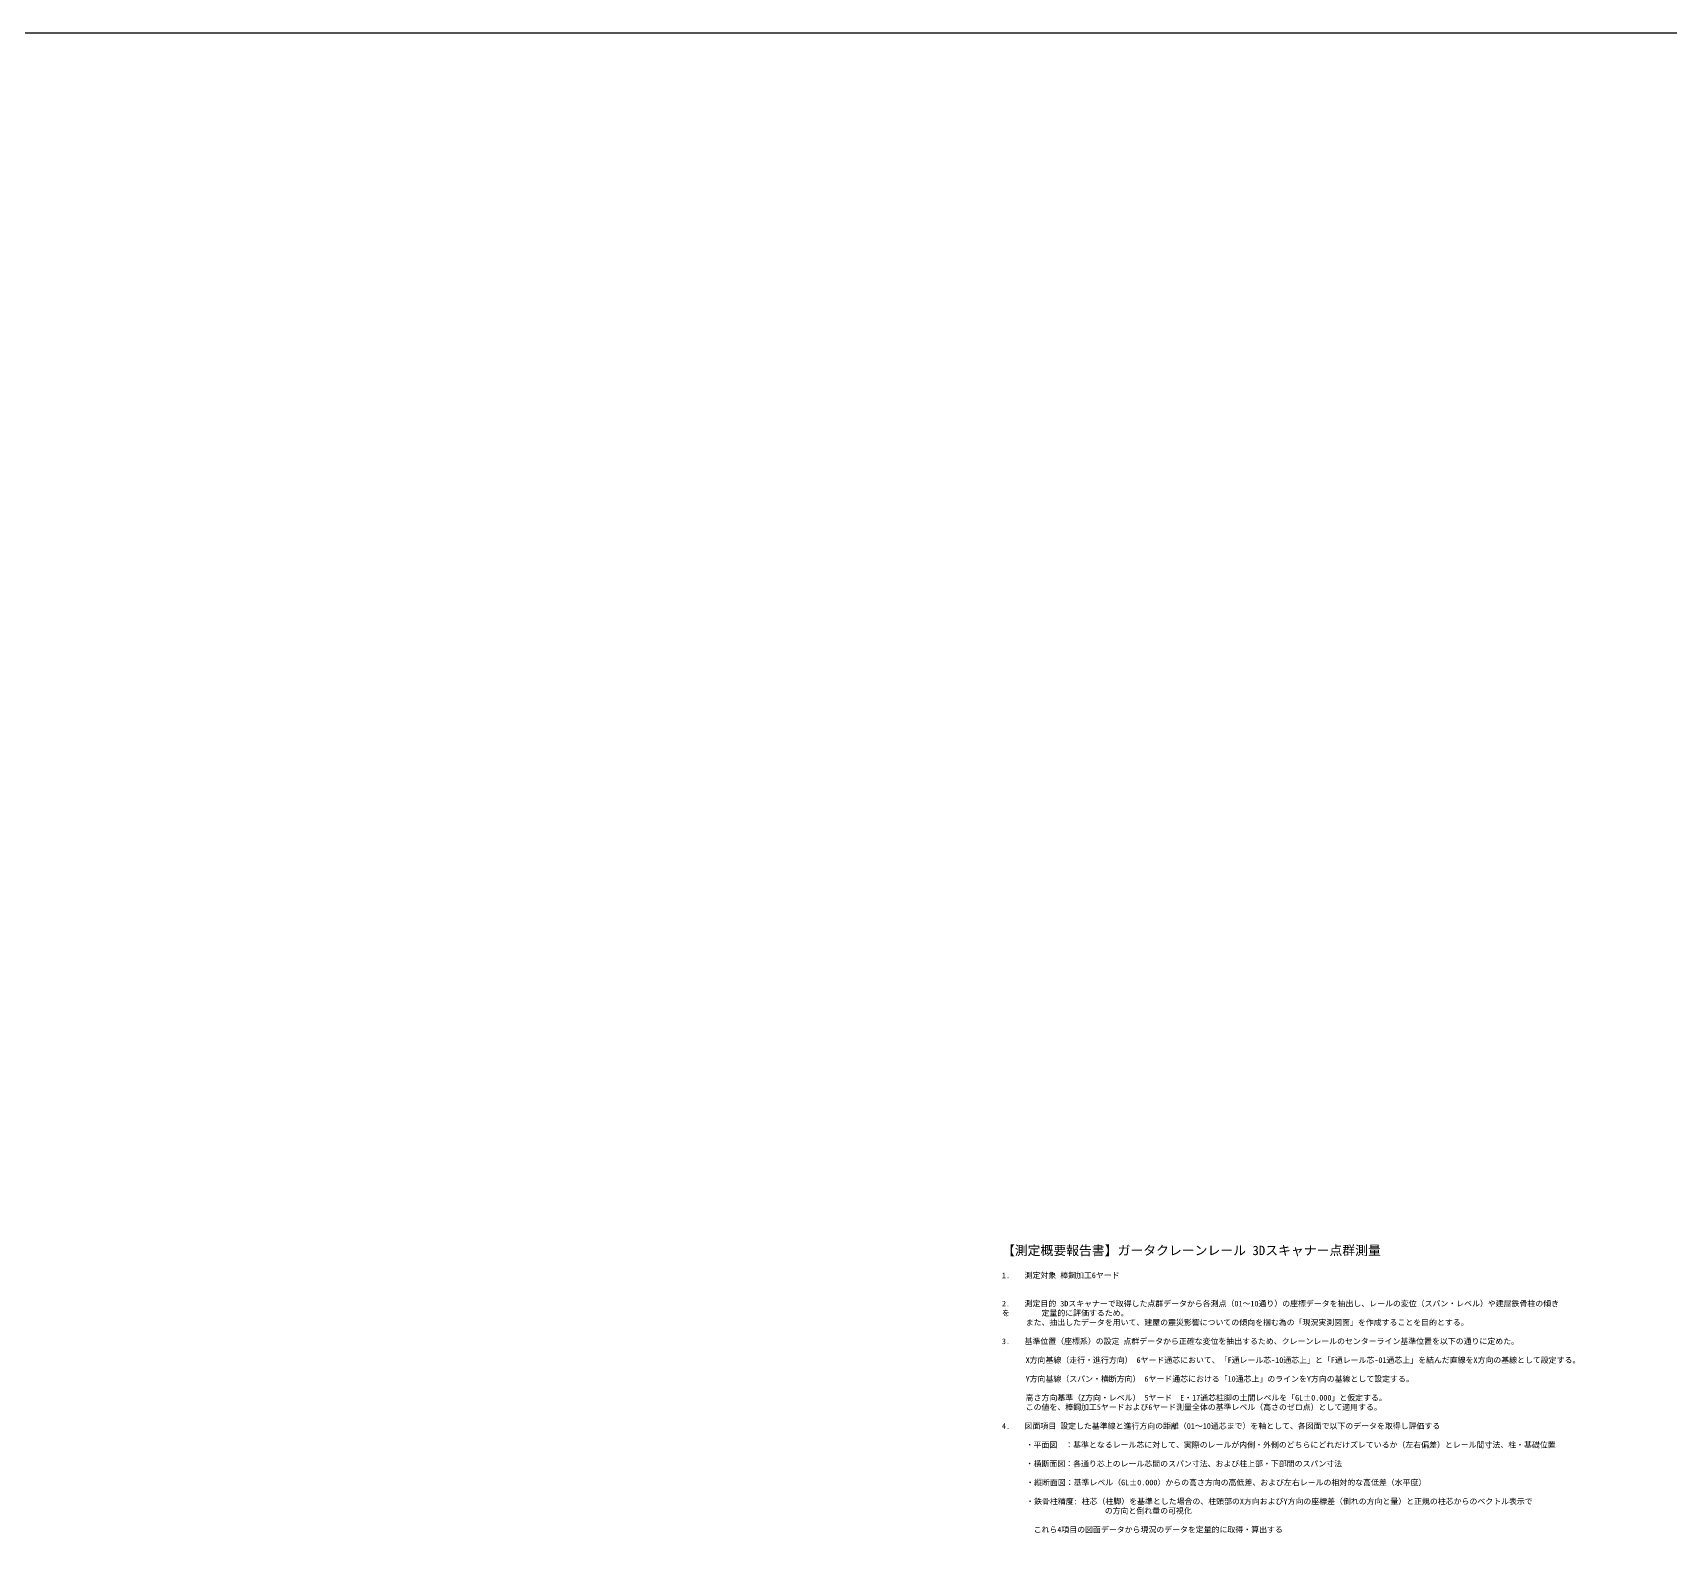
# Model space of a CAD drawing. Header units: millimetres. Extents: x -1487388 to 1863726, y -1887513 to 1367480.
# Drawn here: x -618420 to 250548, y 554720 to 1367480 of the extents above; entities that cross this region are included whole.
import ezdxf

# ---------------------------------------------------------------- set-up
doc = ezdxf.new("R2010")
doc.units = ezdxf.units.MM
doc.header["$LTSCALE"] = 50
doc.layers.add('寸法', color=7, linetype='Continuous')
doc.layers.add('文字', color=7, linetype='Continuous')
doc.styles.add('MSゴシック', font='')
doc.styles.get('MSゴシック').set_extended_font_data('MS Gothic')

msp = doc.modelspace()

# ---------------------------------------------------------------- linework, layer by layer
at = {"layer": '文字'}
msp.add_lwpolyline([(-1487388, 1367480), (1863726.4, 1367480), (1863726.4, -1836253.3), (-1487388, -1836253.3)], close=True, dxfattribs=at)

# ---------------------------------------------------------------- texts
at = {"layer": '寸法', "attachment_point": 1, "style": 'MSゴシック'}
for s, insert, char_height in [('【測定概要報告書】ガータクレーンレール 3Dスキャナー点群測量', (-103783.4, 723357.8), 5000), ('\\P\\P1.^I測定対象 棒鋼加工6ヤード\\P\\P\\P2.^I測定目的 3Dスキャナーで取得した点群データから各測点（01〜10通り）の座標データを抽出し、レールの変位（スパン・レベル）や建屋鉄骨柱の傾きを\u3000\u3000\u3000\u3000定量的に評価するため。\\P\u3000\u3000\u3000また、抽出したデータを用いて、建屋の震災影響についての傾向を掴む為の「現況実測図面」を作成することを目的とする。\\P\u3000\\P3.^I基準位置（座標系）の設定 点群データから正確な変位を抽出するため、クレーンレールのセンターライン基準位置を以下の通りに定めた。\\P\\P\u3000\u3000\u3000X方向基線（走行・進行方向） 6ヤード通芯において、「F通レール芯-10通芯上」と「F通レール芯-01通芯上」を結んだ直線をX方向の基線として設定する。\\P\\P\u3000\u3000\u3000Y方向基線（スパン・横断方向） 6ヤード通芯における「10通芯上」のラインをY方向の基線として設定する。\\P\\P\u3000\u3000\u3000高さ方向基準（Z方向・レベル） 5ヤード\u3000E・17通芯柱脚の土間レベルを「GL±0.000」と仮定する。\\P\u3000\u3000\u3000この値を、棒鋼加工5ヤードおよび6ヤード測量全体の基準レベル（高さのゼロ点）として適用する。\\P\\P4.^I図面項目 設定した基準線と進行方向の距離（01〜10通芯まで）を軸として、各図面で以下のデータを取得し評価する\\P\\P\u3000\u3000\u3000・平面図\u3000：基準となるレール芯に対して、実際のレールが内側・外側のどちらにどれだけズレているか（左右偏差）とレール間寸法、柱・基礎位置\\P\\P\u3000\u3000\u3000・横断面図：各通り芯上のレール芯間のスパン寸法、および柱上部・下部間のスパン寸法\\P\\P      ・縦断面図：基準レベル（GL±0.000）からの高さ方向の高低差、および左右レールの相対的な高低差（水平度）\\P\\P      ・鉄骨柱精度: 柱芯（柱脚）を基準とした場合の、柱頭部のX方向およびY方向の座標差（倒れの方向と量）と正規の柱芯からのベクトル表示で\u3000\u3000\u3000\u3000\u3000\u3000\u3000\u3000\u3000\u3000\u3000\u3000\u3000\u3000\u3000\u3000の方向と倒れ量の可視化\\P\\P\u3000\u3000\u3000\u3000これら4項目の図面データから現況のデータを定量的に取得・算出する', (-103783.4, 719119.9), 3000)]:
    msp.add_mtext_dynamic_manual_height_columns(s, width=282818.816, gutter_width=15, heights=[171983.5], dxfattribs=dict(at, insert=insert, char_height=char_height))

doc.saveas('drawing.dxf')
